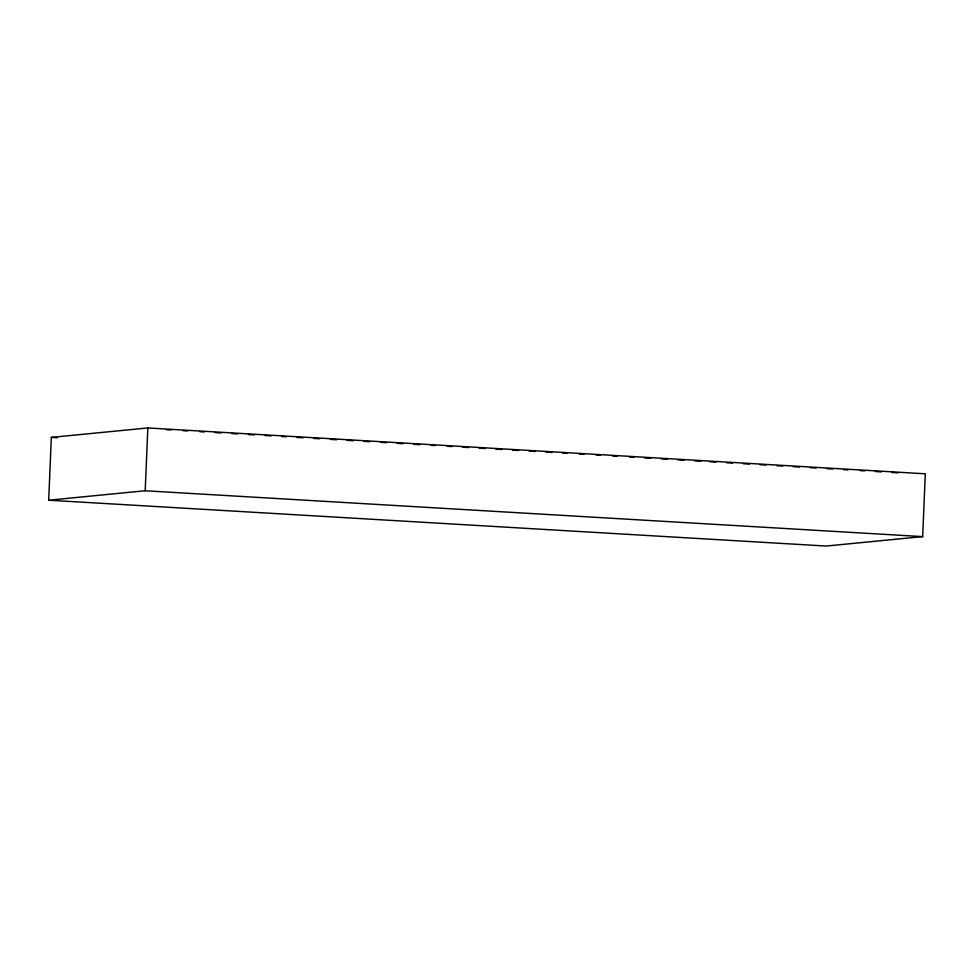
<?xml version="1.0" encoding="UTF-8"?>
<svg xmlns="http://www.w3.org/2000/svg" width="974" height="974" viewBox="0 0 974 974"><rect width="100%" height="100%" fill="white"/><g stroke="black" fill="none" stroke-linecap="round" stroke-linejoin="round"><path stroke-width="1.46" d="M48.7 500.198L51.33 437.387L147.841 427.951L925.3 473.802L922.67 536.613L826.159 546.049L48.7 500.198L145.199 490.762L922.67 536.613M145.199 490.762L147.841 427.951M166.408 429.729L170.961 429.997M183.112 430.703L187.665 430.971M199.804 431.689L204.357 431.957M214.986 432.59L221.061 432.943M231.69 433.576L237.766 433.929M248.394 434.562L254.458 434.915M265.086 435.536L271.162 435.902M281.79 436.522L286.344 436.79M296.973 437.423L303.036 437.776M313.665 438.41L319.74 438.763M330.369 439.396L336.444 439.749M347.073 440.37L353.136 440.735M363.765 441.356L369.84 441.721M380.469 442.342L386.544 442.707M397.161 443.328L403.236 443.694M413.865 444.314L419.94 444.668M430.569 445.301L435.122 445.568M447.261 446.287L451.814 446.555M462.443 447.176L468.518 447.541M479.147 448.162L485.222 448.527M495.839 449.148L501.914 449.501M512.543 450.134L518.618 450.487M529.247 451.12L535.31 451.473M545.939 452.106L552.014 452.46M562.643 453.093L567.197 453.36M579.335 454.067L583.901 454.334M596.039 455.053L600.593 455.321M612.743 456.039L617.297 456.307M629.435 457.025L633.989 457.293M644.618 457.926L650.693 458.279M661.322 458.9L667.397 459.265M678.014 459.886L684.089 460.252M694.718 460.872L700.793 461.238M709.9 461.773L715.975 462.126M726.604 462.76L732.667 463.113M743.296 463.734L749.371 464.099M760 464.72L766.075 465.085M776.692 465.706L782.767 466.071M793.396 466.692L799.471 467.057M810.1 467.678L816.163 468.031M826.792 468.664L832.867 469.018M843.496 469.651L848.05 469.918M860.2 470.637L864.754 470.905M875.37 471.526L881.446 471.891M892.074 472.512L898.15 472.865M51.33 437.387L57.405 437.752"/></g></svg>
